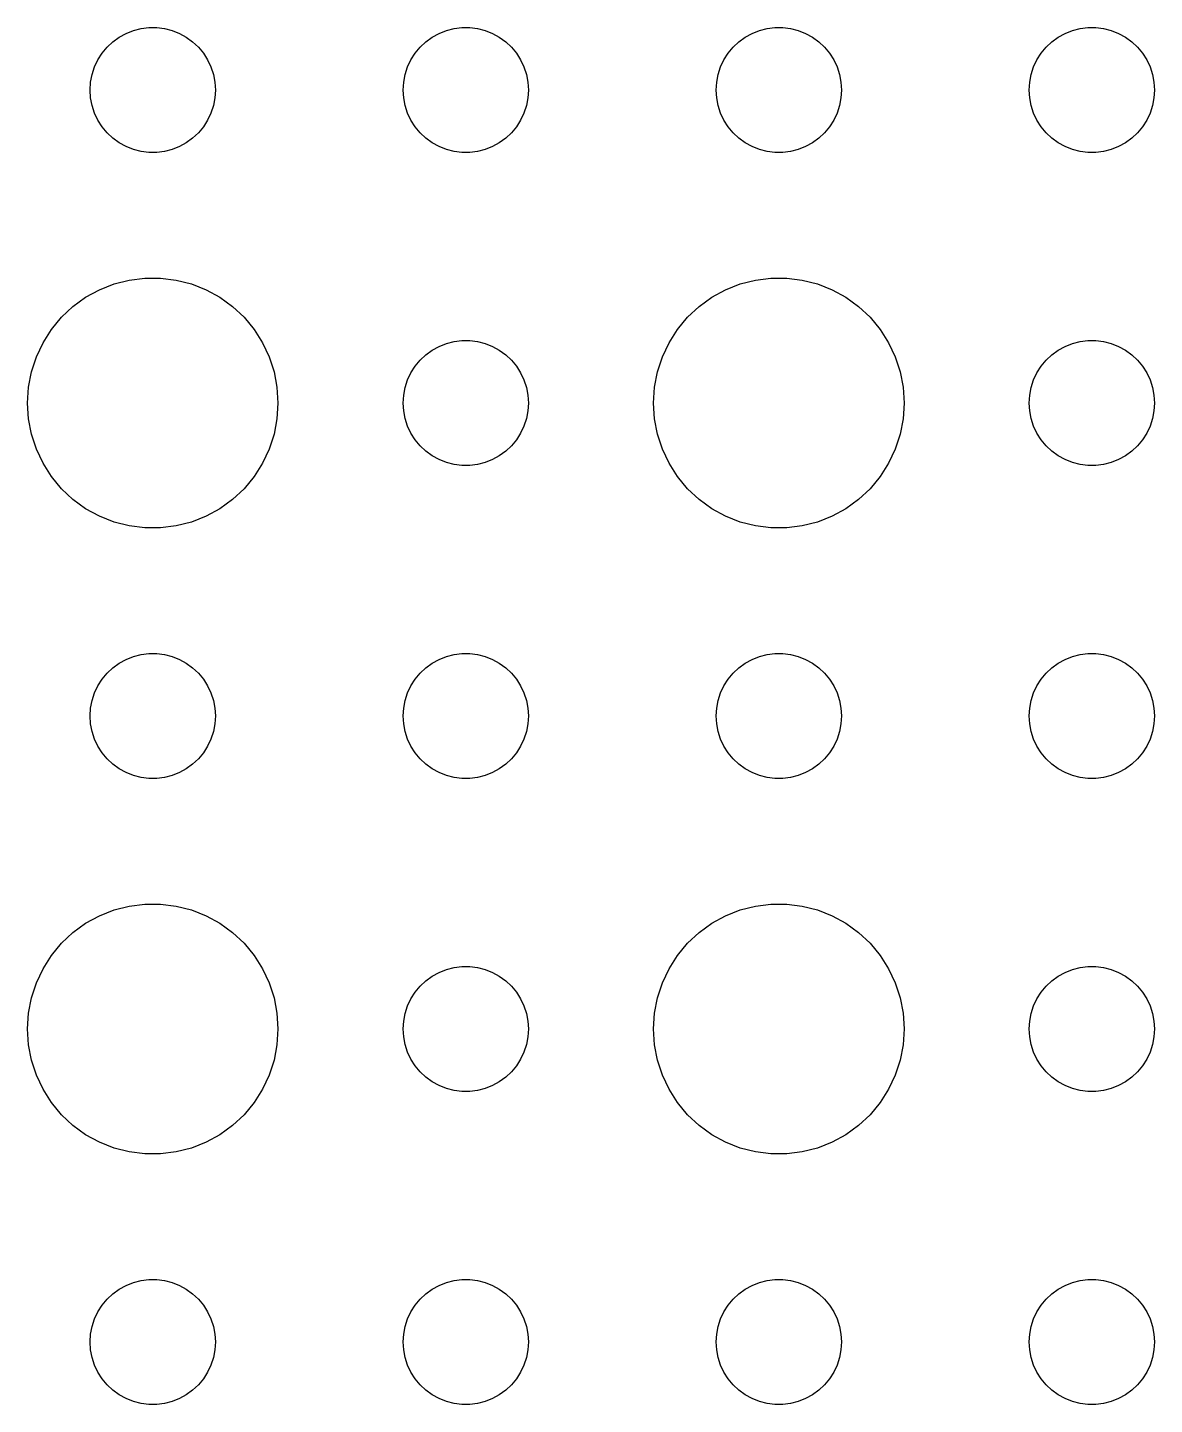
# Model space of a CAD drawing. Header units: metres. Extents: x -104 to 104, y -74 to 74.
# Drawn here: x 19.5 to 46.5, y -1.5 to 31.5 of the extents above; entities that cross this region are included whole.
import ezdxf

# ---------------------------------------------------------------- set-up
doc = ezdxf.new("R2010")
doc.units = ezdxf.units.M

msp = doc.modelspace()

# ---------------------------------------------------------------- linework, layer by layer
for p, q in [((21.6963, 31.2665), (21.8613, 31.3572)), ((21.8613, 31.3572), (22.0365, 31.4266)), ((22.0365, 31.4266), (22.2189, 31.4734)), ((22.2189, 31.4734), (22.4058, 31.497)), ((22.4058, 31.497), (22.5942, 31.497)), ((22.5942, 31.497), (22.7811, 31.4734)), ((22.7811, 31.4734), (22.9635, 31.4266)), ((22.9635, 31.4266), (23.1387, 31.3572)), ((23.1387, 31.3572), (23.3037, 31.2665)), ((29.1963, 31.2665), (29.3613, 31.3572)), ((29.3613, 31.3572), (29.5365, 31.4266)), ((29.5365, 31.4266), (29.7189, 31.4734)), ((29.7189, 31.4734), (29.9058, 31.497)), ((29.9058, 31.497), (30.0942, 31.497)), ((30.0942, 31.497), (30.2811, 31.4734)), ((30.2811, 31.4734), (30.4635, 31.4266)), ((30.4635, 31.4266), (30.6387, 31.3572)), ((30.6387, 31.3572), (30.8037, 31.2665)), ((36.6963, 31.2665), (36.8613, 31.3572)), ((36.8613, 31.3572), (37.0365, 31.4266)), ((37.0365, 31.4266), (37.2189, 31.4734)), ((37.2189, 31.4734), (37.4058, 31.497)), ((37.4058, 31.497), (37.5942, 31.497)), ((37.5942, 31.497), (37.7811, 31.4734)), ((37.7811, 31.4734), (37.9635, 31.4266)), ((37.9635, 31.4266), (38.1387, 31.3572)), ((38.1387, 31.3572), (38.3037, 31.2665)), ((44.1963, 31.2665), (44.3613, 31.3572)), ((44.3613, 31.3572), (44.5365, 31.4266)), ((44.5365, 31.4266), (44.7189, 31.4734)), ((44.7189, 31.4734), (44.9058, 31.497)), ((44.9058, 31.497), (45.0942, 31.497)), ((45.0942, 31.497), (45.2811, 31.4734)), ((45.2811, 31.4734), (45.4635, 31.4266)), ((45.4635, 31.4266), (45.6387, 31.3572)), ((45.6387, 31.3572), (45.8037, 31.2665)), ((21.2865, 30.8817), (21.4065, 31.0268)), ((21.4065, 31.0268), (21.5439, 31.1558)), ((21.5439, 31.1558), (21.6963, 31.2665)), ((23.3037, 31.2665), (23.4561, 31.1558)), ((23.4561, 31.1558), (23.5934, 31.0268)), ((23.5934, 31.0268), (23.7135, 30.8817)), ((28.7865, 30.8817), (28.9065, 31.0268)), ((28.9065, 31.0268), (29.0439, 31.1558)), ((29.0439, 31.1558), (29.1963, 31.2665)), ((30.8037, 31.2665), (30.9561, 31.1558)), ((30.9561, 31.1558), (31.0934, 31.0268)), ((31.0934, 31.0268), (31.2135, 30.8817)), ((36.2865, 30.8817), (36.4065, 31.0268)), ((36.4065, 31.0268), (36.5439, 31.1558)), ((36.5439, 31.1558), (36.6963, 31.2665)), ((38.3037, 31.2665), (38.4561, 31.1558)), ((38.4561, 31.1558), (38.5934, 31.0268)), ((38.5934, 31.0268), (38.7135, 30.8817)), ((43.7865, 30.8817), (43.9065, 31.0268)), ((43.9065, 31.0268), (44.0439, 31.1558)), ((44.0439, 31.1558), (44.1963, 31.2665)), ((45.8037, 31.2665), (45.9561, 31.1558)), ((45.9561, 31.1558), (46.0934, 31.0268)), ((46.0934, 31.0268), (46.2135, 30.8817)), ((21.1053, 30.5522), (21.1855, 30.7226)), ((21.1855, 30.7226), (21.2865, 30.8817)), ((23.7135, 30.8817), (23.8145, 30.7226)), ((23.8145, 30.7226), (23.8947, 30.5522)), ((28.6053, 30.5522), (28.6855, 30.7226)), ((28.6855, 30.7226), (28.7865, 30.8817)), ((31.2135, 30.8817), (31.3145, 30.7226)), ((31.3145, 30.7226), (31.3947, 30.5522)), ((36.1053, 30.5522), (36.1855, 30.7226)), ((36.1855, 30.7226), (36.2865, 30.8817)), ((38.7135, 30.8817), (38.8145, 30.7226)), ((38.8145, 30.7226), (38.8947, 30.5522)), ((43.6053, 30.5522), (43.6855, 30.7226)), ((43.6855, 30.7226), (43.7865, 30.8817)), ((46.2135, 30.8817), (46.3145, 30.7226)), ((46.3145, 30.7226), (46.3947, 30.5522)), ((21.0118, 30.188), (21.0471, 30.373)), ((21.0471, 30.373), (21.1053, 30.5522)), ((23.8947, 30.5522), (23.9529, 30.373)), ((23.9529, 30.373), (23.9882, 30.188)), ((28.5118, 30.188), (28.5471, 30.373)), ((28.5471, 30.373), (28.6053, 30.5522)), ((31.3947, 30.5522), (31.4529, 30.373)), ((31.4529, 30.373), (31.4882, 30.188)), ((36.0118, 30.188), (36.0471, 30.373)), ((36.0471, 30.373), (36.1053, 30.5522)), ((38.8947, 30.5522), (38.9529, 30.373)), ((38.9529, 30.373), (38.9882, 30.188)), ((43.5118, 30.188), (43.5471, 30.373)), ((43.5471, 30.373), (43.6053, 30.5522)), ((46.3947, 30.5522), (46.4529, 30.373)), ((46.4529, 30.373), (46.4882, 30.188)), ((21, 30), (21.0118, 30.188)), ((23.9882, 30.188), (24, 30)), ((28.5, 30), (28.5118, 30.188)), ((31.4882, 30.188), (31.5, 30)), ((36, 30), (36.0118, 30.188)), ((38.9882, 30.188), (39, 30)), ((43.5, 30), (43.5118, 30.188)), ((46.4882, 30.188), (46.5, 30)), ((21.0118, 29.812), (21, 30)), ((21.0471, 29.627), (21.0118, 29.812)), ((23.9882, 29.812), (23.9529, 29.627)), ((24, 30), (23.9882, 29.812)), ((28.5118, 29.812), (28.5, 30)), ((28.5471, 29.627), (28.5118, 29.812)), ((31.4882, 29.812), (31.4529, 29.627)), ((31.5, 30), (31.4882, 29.812)), ((36.0118, 29.812), (36, 30)), ((36.0471, 29.627), (36.0118, 29.812)), ((38.9882, 29.812), (38.9529, 29.627)), ((39, 30), (38.9882, 29.812)), ((43.5118, 29.812), (43.5, 30)), ((43.5471, 29.627), (43.5118, 29.812)), ((46.4882, 29.812), (46.4529, 29.627)), ((46.5, 30), (46.4882, 29.812)), ((21.1053, 29.4478), (21.0471, 29.627)), ((21.1855, 29.2774), (21.1053, 29.4478)), ((23.8947, 29.4478), (23.8145, 29.2774)), ((23.9529, 29.627), (23.8947, 29.4478)), ((28.6053, 29.4478), (28.5471, 29.627)), ((28.6855, 29.2774), (28.6053, 29.4478)), ((31.3947, 29.4478), (31.3145, 29.2774)), ((31.4529, 29.627), (31.3947, 29.4478)), ((36.1053, 29.4478), (36.0471, 29.627)), ((36.1855, 29.2774), (36.1053, 29.4478)), ((38.8947, 29.4478), (38.8145, 29.2774)), ((38.9529, 29.627), (38.8947, 29.4478)), ((43.6053, 29.4478), (43.5471, 29.627)), ((43.6855, 29.2774), (43.6053, 29.4478)), ((46.3947, 29.4478), (46.3145, 29.2774)), ((46.4529, 29.627), (46.3947, 29.4478)), ((21.2865, 29.1183), (21.1855, 29.2774)), ((21.4065, 28.9732), (21.2865, 29.1183)), ((23.7135, 29.1183), (23.5934, 28.9732)), ((23.8145, 29.2774), (23.7135, 29.1183)), ((28.7865, 29.1183), (28.6855, 29.2774)), ((28.9065, 28.9732), (28.7865, 29.1183)), ((31.2135, 29.1183), (31.0934, 28.9732)), ((31.3145, 29.2774), (31.2135, 29.1183)), ((36.2865, 29.1183), (36.1855, 29.2774)), ((36.4065, 28.9732), (36.2865, 29.1183)), ((38.7135, 29.1183), (38.5934, 28.9732)), ((38.8145, 29.2774), (38.7135, 29.1183)), ((43.7865, 29.1183), (43.6855, 29.2774)), ((43.9065, 28.9732), (43.7865, 29.1183)), ((46.2135, 29.1183), (46.0934, 28.9732)), ((46.3145, 29.2774), (46.2135, 29.1183)), ((21.5439, 28.8442), (21.4065, 28.9732)), ((21.6963, 28.7335), (21.5439, 28.8442)), ((21.8613, 28.6427), (21.6963, 28.7335)), ((23.3037, 28.7335), (23.1387, 28.6427)), ((23.4561, 28.8442), (23.3037, 28.7335)), ((23.5934, 28.9732), (23.4561, 28.8442)), ((29.0439, 28.8442), (28.9065, 28.9732)), ((29.1963, 28.7335), (29.0439, 28.8442)), ((29.3613, 28.6427), (29.1963, 28.7335)), ((30.8037, 28.7335), (30.6387, 28.6427)), ((30.9561, 28.8442), (30.8037, 28.7335)), ((31.0934, 28.9732), (30.9561, 28.8442)), ((36.5439, 28.8442), (36.4065, 28.9732)), ((36.6963, 28.7335), (36.5439, 28.8442)), ((36.8613, 28.6427), (36.6963, 28.7335)), ((38.3037, 28.7335), (38.1387, 28.6427)), ((38.4561, 28.8442), (38.3037, 28.7335)), ((38.5934, 28.9732), (38.4561, 28.8442)), ((44.0439, 28.8442), (43.9065, 28.9732)), ((44.1963, 28.7335), (44.0439, 28.8442)), ((44.3613, 28.6427), (44.1963, 28.7335)), ((45.8037, 28.7335), (45.6387, 28.6427)), ((45.9561, 28.8442), (45.8037, 28.7335)), ((46.0934, 28.9732), (45.9561, 28.8442)), ((22.0365, 28.5734), (21.8613, 28.6427)), ((22.2189, 28.5266), (22.0365, 28.5734)), ((22.4058, 28.503), (22.2189, 28.5266)), ((22.5942, 28.503), (22.4058, 28.503)), ((22.7811, 28.5266), (22.5942, 28.503)), ((22.9635, 28.5734), (22.7811, 28.5266)), ((23.1387, 28.6427), (22.9635, 28.5734)), ((29.5365, 28.5734), (29.3613, 28.6427)), ((29.7189, 28.5266), (29.5365, 28.5734)), ((29.9058, 28.503), (29.7189, 28.5266)), ((30.0942, 28.503), (29.9058, 28.503)), ((30.2811, 28.5266), (30.0942, 28.503)), ((30.4635, 28.5734), (30.2811, 28.5266)), ((30.6387, 28.6427), (30.4635, 28.5734)), ((37.0365, 28.5734), (36.8613, 28.6427)), ((37.2189, 28.5266), (37.0365, 28.5734)), ((37.4058, 28.503), (37.2189, 28.5266)), ((37.5942, 28.503), (37.4058, 28.503)), ((37.7811, 28.5266), (37.5942, 28.503)), ((37.9635, 28.5734), (37.7811, 28.5266)), ((38.1387, 28.6427), (37.9635, 28.5734)), ((44.5365, 28.5734), (44.3613, 28.6427)), ((44.7189, 28.5266), (44.5365, 28.5734)), ((44.9058, 28.503), (44.7189, 28.5266)), ((45.0942, 28.503), (44.9058, 28.503)), ((45.2811, 28.5266), (45.0942, 28.503)), ((45.4635, 28.5734), (45.2811, 28.5266)), ((45.6387, 28.6427), (45.4635, 28.5734)), ((21.5729, 25.3532), (21.9379, 25.4469)), ((21.9379, 25.4469), (22.3116, 25.4941)), ((22.3116, 25.4941), (22.6884, 25.4941)), ((22.6884, 25.4941), (23.0621, 25.4469)), ((23.0621, 25.4469), (23.427, 25.3532)), ((36.5729, 25.3532), (36.9379, 25.4469)), ((36.9379, 25.4469), (37.3116, 25.4941)), ((37.3116, 25.4941), (37.6884, 25.4941)), ((37.6884, 25.4941), (38.0621, 25.4469)), ((38.0621, 25.4469), (38.427, 25.3532)), ((20.8925, 25.033), (21.2227, 25.2145)), ((21.2227, 25.2145), (21.5729, 25.3532)), ((23.427, 25.3532), (23.7773, 25.2145)), ((23.7773, 25.2145), (24.1075, 25.033)), ((35.8925, 25.033), (36.2227, 25.2145)), ((36.2227, 25.2145), (36.5729, 25.3532)), ((38.427, 25.3532), (38.7773, 25.2145)), ((38.7773, 25.2145), (39.1075, 25.033)), ((20.3131, 24.5536), (20.5877, 24.8115)), ((20.5877, 24.8115), (20.8925, 25.033)), ((24.1075, 25.033), (24.4123, 24.8115)), ((24.4123, 24.8115), (24.6869, 24.5536)), ((35.3131, 24.5536), (35.5877, 24.8115)), ((35.5877, 24.8115), (35.8925, 25.033)), ((39.1075, 25.033), (39.4123, 24.8115)), ((39.4123, 24.8115), (39.6869, 24.5536)), ((20.0729, 24.2634), (20.3131, 24.5536)), ((24.6869, 24.5536), (24.927, 24.2634)), ((35.0729, 24.2634), (35.3131, 24.5536)), ((39.6869, 24.5536), (39.927, 24.2634)), ((19.8711, 23.9453), (20.0729, 24.2634)), ((24.927, 24.2634), (25.1289, 23.9453)), ((34.8711, 23.9453), (35.0729, 24.2634)), ((39.927, 24.2634), (40.1289, 23.9453)), ((19.7107, 23.6044), (19.8711, 23.9453)), ((25.1289, 23.9453), (25.2893, 23.6044)), ((29.0439, 23.6558), (29.1963, 23.7665)), ((29.1963, 23.7665), (29.3613, 23.8572)), ((29.3613, 23.8572), (29.5365, 23.9266)), ((29.5365, 23.9266), (29.7189, 23.9734)), ((29.7189, 23.9734), (29.9058, 23.997)), ((29.9058, 23.997), (30.0942, 23.997)), ((30.0942, 23.997), (30.2811, 23.9734)), ((30.2811, 23.9734), (30.4635, 23.9266)), ((30.4635, 23.9266), (30.6387, 23.8572)), ((30.6387, 23.8572), (30.8037, 23.7665)), ((30.8037, 23.7665), (30.9561, 23.6558)), ((34.7107, 23.6044), (34.8711, 23.9453)), ((40.1289, 23.9453), (40.2893, 23.6044)), ((44.0439, 23.6558), (44.1963, 23.7665)), ((44.1963, 23.7665), (44.3613, 23.8572)), ((44.3613, 23.8572), (44.5365, 23.9266)), ((44.5365, 23.9266), (44.7189, 23.9734)), ((44.7189, 23.9734), (44.9058, 23.997)), ((44.9058, 23.997), (45.0942, 23.997)), ((45.0942, 23.997), (45.2811, 23.9734)), ((45.2811, 23.9734), (45.4635, 23.9266)), ((45.4635, 23.9266), (45.6387, 23.8572)), ((45.6387, 23.8572), (45.8037, 23.7665)), ((45.8037, 23.7665), (45.9561, 23.6558)), ((19.5942, 23.2461), (19.7107, 23.6044)), ((25.2893, 23.6044), (25.4057, 23.2461)), ((28.7865, 23.3817), (28.9065, 23.5268)), ((28.9065, 23.5268), (29.0439, 23.6558)), ((30.9561, 23.6558), (31.0934, 23.5268)), ((31.0934, 23.5268), (31.2135, 23.3817)), ((34.5942, 23.2461), (34.7107, 23.6044)), ((40.2893, 23.6044), (40.4057, 23.2461)), ((43.7865, 23.3817), (43.9065, 23.5268)), ((43.9065, 23.5268), (44.0439, 23.6558)), ((45.9561, 23.6558), (46.0934, 23.5268)), ((46.0934, 23.5268), (46.2135, 23.3817)), ((19.5237, 22.876), (19.5942, 23.2461)), ((25.4057, 23.2461), (25.4763, 22.876)), ((28.6053, 23.0522), (28.6855, 23.2226)), ((28.6855, 23.2226), (28.7865, 23.3817)), ((31.2135, 23.3817), (31.3145, 23.2226)), ((31.3145, 23.2226), (31.3947, 23.0522)), ((34.5237, 22.876), (34.5942, 23.2461)), ((40.4057, 23.2461), (40.4763, 22.876)), ((43.6053, 23.0522), (43.6855, 23.2226)), ((43.6855, 23.2226), (43.7865, 23.3817)), ((46.2135, 23.3817), (46.3145, 23.2226)), ((46.3145, 23.2226), (46.3947, 23.0522)), ((19.5, 22.5), (19.5237, 22.876)), ((25.4763, 22.876), (25.5, 22.5)), ((28.5118, 22.688), (28.5471, 22.873)), ((28.5471, 22.873), (28.6053, 23.0522)), ((31.3947, 23.0522), (31.4529, 22.873)), ((31.4529, 22.873), (31.4882, 22.688)), ((34.5, 22.5), (34.5237, 22.876)), ((40.4763, 22.876), (40.5, 22.5)), ((43.5118, 22.688), (43.5471, 22.873)), ((43.5471, 22.873), (43.6053, 23.0522)), ((46.3947, 23.0522), (46.4529, 22.873)), ((46.4529, 22.873), (46.4882, 22.688)), ((19.5237, 22.124), (19.5, 22.5)), ((25.5, 22.5), (25.4763, 22.124)), ((28.5, 22.5), (28.5118, 22.688)), ((28.5118, 22.312), (28.5, 22.5)), ((31.4882, 22.688), (31.5, 22.5)), ((31.5, 22.5), (31.4882, 22.312)), ((34.5237, 22.124), (34.5, 22.5)), ((40.5, 22.5), (40.4763, 22.124)), ((43.5, 22.5), (43.5118, 22.688)), ((43.5118, 22.312), (43.5, 22.5)), ((46.4882, 22.688), (46.5, 22.5)), ((46.5, 22.5), (46.4882, 22.312)), ((19.5942, 21.7539), (19.5237, 22.124)), ((25.4763, 22.124), (25.4057, 21.7539)), ((28.5471, 22.127), (28.5118, 22.312)), ((28.6053, 21.9478), (28.5471, 22.127)), ((31.4529, 22.127), (31.3947, 21.9478)), ((31.4882, 22.312), (31.4529, 22.127)), ((34.5942, 21.7539), (34.5237, 22.124)), ((40.4763, 22.124), (40.4057, 21.7539)), ((43.5471, 22.127), (43.5118, 22.312)), ((43.6053, 21.9478), (43.5471, 22.127)), ((46.4529, 22.127), (46.3947, 21.9478)), ((46.4882, 22.312), (46.4529, 22.127)), ((28.6855, 21.7774), (28.6053, 21.9478)), ((28.7865, 21.6183), (28.6855, 21.7774)), ((31.3145, 21.7774), (31.2135, 21.6183)), ((31.3947, 21.9478), (31.3145, 21.7774)), ((43.6855, 21.7774), (43.6053, 21.9478)), ((43.7865, 21.6183), (43.6855, 21.7774)), ((46.3145, 21.7774), (46.2135, 21.6183)), ((46.3947, 21.9478), (46.3145, 21.7774)), ((19.7107, 21.3956), (19.5942, 21.7539)), ((25.4057, 21.7539), (25.2893, 21.3956)), ((28.9065, 21.4732), (28.7865, 21.6183)), ((29.0439, 21.3442), (28.9065, 21.4732)), ((31.0934, 21.4732), (30.9561, 21.3442)), ((31.2135, 21.6183), (31.0934, 21.4732)), ((34.7107, 21.3956), (34.5942, 21.7539)), ((40.4057, 21.7539), (40.2893, 21.3956)), ((43.9065, 21.4732), (43.7865, 21.6183)), ((44.0439, 21.3442), (43.9065, 21.4732)), ((46.0934, 21.4732), (45.9561, 21.3442)), ((46.2135, 21.6183), (46.0934, 21.4732)), ((19.8711, 21.0547), (19.7107, 21.3956)), ((25.2893, 21.3956), (25.1289, 21.0547)), ((29.1963, 21.2335), (29.0439, 21.3442)), ((29.3613, 21.1427), (29.1963, 21.2335)), ((29.5365, 21.0734), (29.3613, 21.1427)), ((30.6387, 21.1427), (30.4635, 21.0734)), ((30.8037, 21.2335), (30.6387, 21.1427)), ((30.9561, 21.3442), (30.8037, 21.2335)), ((34.8711, 21.0547), (34.7107, 21.3956)), ((40.2893, 21.3956), (40.1289, 21.0547)), ((44.1963, 21.2335), (44.0439, 21.3442)), ((44.3613, 21.1427), (44.1963, 21.2335)), ((44.5365, 21.0734), (44.3613, 21.1427)), ((45.6387, 21.1427), (45.4635, 21.0734)), ((45.8037, 21.2335), (45.6387, 21.1427)), ((45.9561, 21.3442), (45.8037, 21.2335)), ((20.0729, 20.7366), (19.8711, 21.0547)), ((25.1289, 21.0547), (24.927, 20.7366)), ((29.7189, 21.0266), (29.5365, 21.0734)), ((29.9058, 21.003), (29.7189, 21.0266)), ((30.0942, 21.003), (29.9058, 21.003)), ((30.2811, 21.0266), (30.0942, 21.003)), ((30.4635, 21.0734), (30.2811, 21.0266)), ((35.0729, 20.7366), (34.8711, 21.0547)), ((40.1289, 21.0547), (39.927, 20.7366)), ((44.7189, 21.0266), (44.5365, 21.0734)), ((44.9058, 21.003), (44.7189, 21.0266)), ((45.0942, 21.003), (44.9058, 21.003)), ((45.2811, 21.0266), (45.0942, 21.003)), ((45.4635, 21.0734), (45.2811, 21.0266)), ((20.3131, 20.4464), (20.0729, 20.7366)), ((24.927, 20.7366), (24.6869, 20.4464)), ((35.3131, 20.4464), (35.0729, 20.7366)), ((39.927, 20.7366), (39.6869, 20.4464)), ((20.5877, 20.1884), (20.3131, 20.4464)), ((20.8925, 19.967), (20.5877, 20.1884)), ((24.4123, 20.1884), (24.1075, 19.967)), ((24.6869, 20.4464), (24.4123, 20.1884)), ((35.5877, 20.1884), (35.3131, 20.4464)), ((35.8925, 19.967), (35.5877, 20.1884)), ((39.4123, 20.1884), (39.1075, 19.967)), ((39.6869, 20.4464), (39.4123, 20.1884)), ((21.2227, 19.7855), (20.8925, 19.967)), ((24.1075, 19.967), (23.7773, 19.7855)), ((36.2227, 19.7855), (35.8925, 19.967)), ((39.1075, 19.967), (38.7773, 19.7855)), ((21.5729, 19.6468), (21.2227, 19.7855)), ((21.9379, 19.5531), (21.5729, 19.6468)), ((22.3116, 19.5059), (21.9379, 19.5531)), ((22.6884, 19.5059), (22.3116, 19.5059)), ((23.0621, 19.5531), (22.6884, 19.5059)), ((23.427, 19.6468), (23.0621, 19.5531)), ((23.7773, 19.7855), (23.427, 19.6468)), ((36.5729, 19.6468), (36.2227, 19.7855)), ((36.9379, 19.5531), (36.5729, 19.6468)), ((37.3116, 19.5059), (36.9379, 19.5531)), ((37.6884, 19.5059), (37.3116, 19.5059)), ((38.0621, 19.5531), (37.6884, 19.5059)), ((38.427, 19.6468), (38.0621, 19.5531)), ((38.7773, 19.7855), (38.427, 19.6468)), ((21.5439, 16.1558), (21.6963, 16.2665)), ((21.6963, 16.2665), (21.8613, 16.3572)), ((21.8613, 16.3572), (22.0365, 16.4266)), ((22.0365, 16.4266), (22.2189, 16.4734)), ((22.2189, 16.4734), (22.4058, 16.497)), ((22.4058, 16.497), (22.5942, 16.497)), ((22.5942, 16.497), (22.7811, 16.4734)), ((22.7811, 16.4734), (22.9635, 16.4266)), ((22.9635, 16.4266), (23.1387, 16.3572)), ((23.1387, 16.3572), (23.3037, 16.2665)), ((23.3037, 16.2665), (23.4561, 16.1558)), ((29.0439, 16.1558), (29.1963, 16.2665)), ((29.1963, 16.2665), (29.3613, 16.3572)), ((29.3613, 16.3572), (29.5365, 16.4266)), ((29.5365, 16.4266), (29.7189, 16.4734)), ((29.7189, 16.4734), (29.9058, 16.497)), ((29.9058, 16.497), (30.0942, 16.497)), ((30.0942, 16.497), (30.2811, 16.4734)), ((30.2811, 16.4734), (30.4635, 16.4266)), ((30.4635, 16.4266), (30.6387, 16.3572)), ((30.6387, 16.3572), (30.8037, 16.2665)), ((30.8037, 16.2665), (30.9561, 16.1558)), ((36.5439, 16.1558), (36.6963, 16.2665)), ((36.6963, 16.2665), (36.8613, 16.3572)), ((36.8613, 16.3572), (37.0365, 16.4266)), ((37.0365, 16.4266), (37.2189, 16.4734)), ((37.2189, 16.4734), (37.4058, 16.497)), ((37.4058, 16.497), (37.5942, 16.497)), ((37.5942, 16.497), (37.7811, 16.4734)), ((37.7811, 16.4734), (37.9635, 16.4266)), ((37.9635, 16.4266), (38.1387, 16.3572)), ((38.1387, 16.3572), (38.3037, 16.2665)), ((38.3037, 16.2665), (38.4561, 16.1558)), ((44.0439, 16.1558), (44.1963, 16.2665)), ((44.1963, 16.2665), (44.3613, 16.3572)), ((44.3613, 16.3572), (44.5365, 16.4266)), ((44.5365, 16.4266), (44.7189, 16.4734)), ((44.7189, 16.4734), (44.9058, 16.497)), ((44.9058, 16.497), (45.0942, 16.497)), ((45.0942, 16.497), (45.2811, 16.4734)), ((45.2811, 16.4734), (45.4635, 16.4266)), ((45.4635, 16.4266), (45.6387, 16.3572)), ((45.6387, 16.3572), (45.8037, 16.2665)), ((45.8037, 16.2665), (45.9561, 16.1558)), ((21.1855, 15.7226), (21.2865, 15.8817)), ((21.2865, 15.8817), (21.4065, 16.0268)), ((21.4065, 16.0268), (21.5439, 16.1558)), ((23.4561, 16.1558), (23.5934, 16.0268)), ((23.5934, 16.0268), (23.7135, 15.8817)), ((23.7135, 15.8817), (23.8145, 15.7226)), ((28.6855, 15.7226), (28.7865, 15.8817)), ((28.7865, 15.8817), (28.9065, 16.0268)), ((28.9065, 16.0268), (29.0439, 16.1558)), ((30.9561, 16.1558), (31.0934, 16.0268)), ((31.0934, 16.0268), (31.2135, 15.8817)), ((31.2135, 15.8817), (31.3145, 15.7226)), ((36.1855, 15.7226), (36.2865, 15.8817)), ((36.2865, 15.8817), (36.4065, 16.0268)), ((36.4065, 16.0268), (36.5439, 16.1558)), ((38.4561, 16.1558), (38.5934, 16.0268)), ((38.5934, 16.0268), (38.7135, 15.8817)), ((38.7135, 15.8817), (38.8145, 15.7226)), ((43.6855, 15.7226), (43.7865, 15.8817)), ((43.7865, 15.8817), (43.9065, 16.0268)), ((43.9065, 16.0268), (44.0439, 16.1558)), ((45.9561, 16.1558), (46.0934, 16.0268)), ((46.0934, 16.0268), (46.2135, 15.8817)), ((46.2135, 15.8817), (46.3145, 15.7226)), ((21.0471, 15.373), (21.1053, 15.5522)), ((21.1053, 15.5522), (21.1855, 15.7226)), ((23.8145, 15.7226), (23.8947, 15.5522)), ((23.8947, 15.5522), (23.9529, 15.373)), ((28.5471, 15.373), (28.6053, 15.5522)), ((28.6053, 15.5522), (28.6855, 15.7226)), ((31.3145, 15.7226), (31.3947, 15.5522)), ((31.3947, 15.5522), (31.4529, 15.373)), ((36.0471, 15.373), (36.1053, 15.5522)), ((36.1053, 15.5522), (36.1855, 15.7226)), ((38.8145, 15.7226), (38.8947, 15.5522)), ((38.8947, 15.5522), (38.9529, 15.373)), ((43.5471, 15.373), (43.6053, 15.5522)), ((43.6053, 15.5522), (43.6855, 15.7226)), ((46.3145, 15.7226), (46.3947, 15.5522)), ((46.3947, 15.5522), (46.4529, 15.373)), ((21, 15), (21.0118, 15.188)), ((21.0118, 15.188), (21.0471, 15.373)), ((23.9529, 15.373), (23.9882, 15.188)), ((23.9882, 15.188), (24, 15)), ((28.5, 15), (28.5118, 15.188)), ((28.5118, 15.188), (28.5471, 15.373)), ((31.4529, 15.373), (31.4882, 15.188)), ((31.4882, 15.188), (31.5, 15)), ((36, 15), (36.0118, 15.188)), ((36.0118, 15.188), (36.0471, 15.373)), ((38.9529, 15.373), (38.9882, 15.188)), ((38.9882, 15.188), (39, 15)), ((43.5, 15), (43.5118, 15.188)), ((43.5118, 15.188), (43.5471, 15.373)), ((46.4529, 15.373), (46.4882, 15.188)), ((46.4882, 15.188), (46.5, 15)), ((21.0118, 14.812), (21, 15)), ((24, 15), (23.9882, 14.812)), ((28.5118, 14.812), (28.5, 15)), ((31.5, 15), (31.4882, 14.812)), ((36.0118, 14.812), (36, 15)), ((39, 15), (38.9882, 14.812)), ((43.5118, 14.812), (43.5, 15)), ((46.5, 15), (46.4882, 14.812)), ((21.0471, 14.627), (21.0118, 14.812)), ((21.1053, 14.4478), (21.0471, 14.627)), ((23.9529, 14.627), (23.8947, 14.4478)), ((23.9882, 14.812), (23.9529, 14.627)), ((28.5471, 14.627), (28.5118, 14.812)), ((28.6053, 14.4478), (28.5471, 14.627)), ((31.4529, 14.627), (31.3947, 14.4478)), ((31.4882, 14.812), (31.4529, 14.627)), ((36.0471, 14.627), (36.0118, 14.812)), ((36.1053, 14.4478), (36.0471, 14.627)), ((38.9529, 14.627), (38.8947, 14.4478)), ((38.9882, 14.812), (38.9529, 14.627)), ((43.5471, 14.627), (43.5118, 14.812)), ((43.6053, 14.4478), (43.5471, 14.627)), ((46.4529, 14.627), (46.3947, 14.4478)), ((46.4882, 14.812), (46.4529, 14.627)), ((21.1855, 14.2774), (21.1053, 14.4478)), ((21.2865, 14.1183), (21.1855, 14.2774)), ((23.8145, 14.2774), (23.7135, 14.1183)), ((23.8947, 14.4478), (23.8145, 14.2774)), ((28.6855, 14.2774), (28.6053, 14.4478)), ((28.7865, 14.1183), (28.6855, 14.2774)), ((31.3145, 14.2774), (31.2135, 14.1183)), ((31.3947, 14.4478), (31.3145, 14.2774)), ((36.1855, 14.2774), (36.1053, 14.4478)), ((36.2865, 14.1183), (36.1855, 14.2774)), ((38.8145, 14.2774), (38.7135, 14.1183)), ((38.8947, 14.4478), (38.8145, 14.2774)), ((43.6855, 14.2774), (43.6053, 14.4478)), ((43.7865, 14.1183), (43.6855, 14.2774)), ((46.3145, 14.2774), (46.2135, 14.1183)), ((46.3947, 14.4478), (46.3145, 14.2774)), ((21.4065, 13.9732), (21.2865, 14.1183)), ((21.5439, 13.8442), (21.4065, 13.9732)), ((23.5934, 13.9732), (23.4561, 13.8442)), ((23.7135, 14.1183), (23.5934, 13.9732)), ((28.9065, 13.9732), (28.7865, 14.1183)), ((29.0439, 13.8442), (28.9065, 13.9732)), ((31.0934, 13.9732), (30.9561, 13.8442)), ((31.2135, 14.1183), (31.0934, 13.9732)), ((36.4065, 13.9732), (36.2865, 14.1183)), ((36.5439, 13.8442), (36.4065, 13.9732)), ((38.5934, 13.9732), (38.4561, 13.8442)), ((38.7135, 14.1183), (38.5934, 13.9732)), ((43.9065, 13.9732), (43.7865, 14.1183)), ((44.0439, 13.8442), (43.9065, 13.9732)), ((46.0934, 13.9732), (45.9561, 13.8442)), ((46.2135, 14.1183), (46.0934, 13.9732)), ((21.6963, 13.7335), (21.5439, 13.8442)), ((21.8613, 13.6427), (21.6963, 13.7335)), ((22.0365, 13.5734), (21.8613, 13.6427)), ((22.2189, 13.5266), (22.0365, 13.5734)), ((22.9635, 13.5734), (22.7811, 13.5266)), ((23.1387, 13.6427), (22.9635, 13.5734)), ((23.3037, 13.7335), (23.1387, 13.6427)), ((23.4561, 13.8442), (23.3037, 13.7335)), ((29.1963, 13.7335), (29.0439, 13.8442)), ((29.3613, 13.6427), (29.1963, 13.7335)), ((29.5365, 13.5734), (29.3613, 13.6427)), ((29.7189, 13.5266), (29.5365, 13.5734)), ((30.4635, 13.5734), (30.2811, 13.5266)), ((30.6387, 13.6427), (30.4635, 13.5734)), ((30.8037, 13.7335), (30.6387, 13.6427)), ((30.9561, 13.8442), (30.8037, 13.7335)), ((36.6963, 13.7335), (36.5439, 13.8442)), ((36.8613, 13.6427), (36.6963, 13.7335)), ((37.0365, 13.5734), (36.8613, 13.6427)), ((37.2189, 13.5266), (37.0365, 13.5734)), ((37.9635, 13.5734), (37.7811, 13.5266)), ((38.1387, 13.6427), (37.9635, 13.5734)), ((38.3037, 13.7335), (38.1387, 13.6427)), ((38.4561, 13.8442), (38.3037, 13.7335)), ((44.1963, 13.7335), (44.0439, 13.8442)), ((44.3613, 13.6427), (44.1963, 13.7335)), ((44.5365, 13.5734), (44.3613, 13.6427)), ((44.7189, 13.5266), (44.5365, 13.5734)), ((45.4635, 13.5734), (45.2811, 13.5266)), ((45.6387, 13.6427), (45.4635, 13.5734)), ((45.8037, 13.7335), (45.6387, 13.6427)), ((45.9561, 13.8442), (45.8037, 13.7335)), ((22.4058, 13.5029), (22.2189, 13.5266)), ((22.5942, 13.5029), (22.4058, 13.5029)), ((22.7811, 13.5266), (22.5942, 13.5029)), ((29.9058, 13.5029), (29.7189, 13.5266)), ((30.0942, 13.5029), (29.9058, 13.5029)), ((30.2811, 13.5266), (30.0942, 13.5029)), ((37.4058, 13.5029), (37.2189, 13.5266)), ((37.5942, 13.5029), (37.4058, 13.5029)), ((37.7811, 13.5266), (37.5942, 13.5029)), ((44.9058, 13.5029), (44.7189, 13.5266)), ((45.0942, 13.5029), (44.9058, 13.5029)), ((45.2811, 13.5266), (45.0942, 13.5029)), ((21.2227, 10.2145), (21.5729, 10.3532)), ((21.5729, 10.3532), (21.9379, 10.4469)), ((21.9379, 10.4469), (22.3116, 10.4941)), ((22.3116, 10.4941), (22.6884, 10.4941)), ((22.6884, 10.4941), (23.0621, 10.4469)), ((23.0621, 10.4469), (23.427, 10.3532)), ((23.427, 10.3532), (23.7773, 10.2145)), ((36.2227, 10.2145), (36.5729, 10.3532)), ((36.5729, 10.3532), (36.9379, 10.4469)), ((36.9379, 10.4469), (37.3116, 10.4941)), ((37.3116, 10.4941), (37.6884, 10.4941)), ((37.6884, 10.4941), (38.0621, 10.4469)), ((38.0621, 10.4469), (38.427, 10.3532)), ((38.427, 10.3532), (38.7773, 10.2145)), ((20.5877, 9.81154), (20.8925, 10.033)), ((20.8925, 10.033), (21.2227, 10.2145)), ((23.7773, 10.2145), (24.1075, 10.033)), ((24.1075, 10.033), (24.4123, 9.81154)), ((35.5877, 9.81154), (35.8925, 10.033)), ((35.8925, 10.033), (36.2227, 10.2145)), ((38.7773, 10.2145), (39.1075, 10.033)), ((39.1075, 10.033), (39.4123, 9.81154)), ((20.3131, 9.55363), (20.5877, 9.81154)), ((24.4123, 9.81154), (24.6869, 9.55363)), ((35.3131, 9.55363), (35.5877, 9.81154)), ((39.4123, 9.81154), (39.6869, 9.55363)), ((19.8711, 8.94525), (20.0729, 9.26335)), ((20.0729, 9.26335), (20.3131, 9.55363)), ((24.6869, 9.55363), (24.927, 9.26335)), ((24.927, 9.26335), (25.1289, 8.94525)), ((34.8711, 8.94525), (35.0729, 9.26335)), ((35.0729, 9.26335), (35.3131, 9.55363)), ((39.6869, 9.55363), (39.927, 9.26335)), ((39.927, 9.26335), (40.1289, 8.94525)), ((19.7107, 8.60437), (19.8711, 8.94525)), ((25.1289, 8.94525), (25.2893, 8.60437)), ((29.3613, 8.85724), (29.5365, 8.92657)), ((29.5365, 8.92657), (29.7189, 8.97342)), ((29.7189, 8.97342), (29.9058, 8.99704)), ((29.9058, 8.99704), (30.0942, 8.99704)), ((30.0942, 8.99704), (30.2811, 8.97342)), ((30.2811, 8.97342), (30.4635, 8.92657)), ((30.4635, 8.92657), (30.6387, 8.85724)), ((34.7107, 8.60437), (34.8711, 8.94525)), ((40.1289, 8.94525), (40.2893, 8.60437)), ((44.3613, 8.85724), (44.5365, 8.92657)), ((44.5365, 8.92657), (44.7189, 8.97342)), ((44.7189, 8.97342), (44.9058, 8.99704)), ((44.9058, 8.99704), (45.0942, 8.99704)), ((45.0942, 8.99704), (45.2811, 8.97342)), ((45.2811, 8.97342), (45.4635, 8.92657)), ((45.4635, 8.92657), (45.6387, 8.85724)), ((19.5942, 8.24606), (19.7107, 8.60437)), ((25.2893, 8.60437), (25.4057, 8.24606)), ((28.9065, 8.52681), (29.0439, 8.65576)), ((29.0439, 8.65576), (29.1963, 8.76648)), ((29.1963, 8.76648), (29.3613, 8.85724)), ((30.6387, 8.85724), (30.8037, 8.76648)), ((30.8037, 8.76648), (30.9561, 8.65576)), ((30.9561, 8.65576), (31.0934, 8.52681)), ((34.5942, 8.24606), (34.7107, 8.60437)), ((40.2893, 8.60437), (40.4057, 8.24606)), ((43.9065, 8.52681), (44.0439, 8.65576)), ((44.0439, 8.65576), (44.1963, 8.76648)), ((44.1963, 8.76648), (44.3613, 8.85724)), ((45.6387, 8.85724), (45.8037, 8.76648)), ((45.8037, 8.76648), (45.9561, 8.65576)), ((45.9561, 8.65576), (46.0934, 8.52681)), ((28.6855, 8.22263), (28.7865, 8.38167)), ((28.7865, 8.38167), (28.9065, 8.52681)), ((31.0934, 8.52681), (31.2135, 8.38167)), ((31.2135, 8.38167), (31.3145, 8.22263)), ((43.6855, 8.22263), (43.7865, 8.38167)), ((43.7865, 8.38167), (43.9065, 8.52681)), ((46.0934, 8.52681), (46.2135, 8.38167)), ((46.2135, 8.38167), (46.3145, 8.22263)), ((19.5237, 7.87599), (19.5942, 8.24606)), ((25.4057, 8.24606), (25.4763, 7.87599)), ((28.5471, 7.87303), (28.6053, 8.05219)), ((28.6053, 8.05219), (28.6855, 8.22263)), ((31.3145, 8.22263), (31.3947, 8.05219)), ((31.3947, 8.05219), (31.4529, 7.87303)), ((34.5237, 7.87599), (34.5942, 8.24606)), ((40.4057, 8.24606), (40.4763, 7.87599)), ((43.5471, 7.87303), (43.6053, 8.05219)), ((43.6053, 8.05219), (43.6855, 8.22263)), ((46.3145, 8.22263), (46.3947, 8.05219)), ((46.3947, 8.05219), (46.4529, 7.87303)), ((19.5, 7.5), (19.5237, 7.87599)), ((25.4763, 7.87599), (25.5, 7.5)), ((28.5, 7.5), (28.5118, 7.68799)), ((28.5118, 7.68799), (28.5471, 7.87303)), ((31.4529, 7.87303), (31.4882, 7.68799)), ((31.4882, 7.68799), (31.5, 7.5)), ((34.5, 7.5), (34.5237, 7.87599)), ((40.4763, 7.87599), (40.5, 7.5)), ((43.5, 7.5), (43.5118, 7.68799)), ((43.5118, 7.68799), (43.5471, 7.87303)), ((46.4529, 7.87303), (46.4882, 7.68799)), ((46.4882, 7.68799), (46.5, 7.5)), ((19.5237, 7.12399), (19.5, 7.5)), ((25.5, 7.5), (25.4763, 7.12399)), ((28.5118, 7.312), (28.5, 7.5)), ((28.5471, 7.12695), (28.5118, 7.312)), ((31.4882, 7.312), (31.4529, 7.12695)), ((31.5, 7.5), (31.4882, 7.312)), ((34.5237, 7.12399), (34.5, 7.5)), ((40.5, 7.5), (40.4763, 7.12399)), ((43.5118, 7.312), (43.5, 7.5)), ((43.5471, 7.12695), (43.5118, 7.312)), ((46.4882, 7.312), (46.4529, 7.12695)), ((46.5, 7.5), (46.4882, 7.312)), ((19.5942, 6.75392), (19.5237, 7.12399)), ((25.4763, 7.12399), (25.4057, 6.75392)), ((28.6053, 6.9478), (28.5471, 7.12695)), ((28.6855, 6.77736), (28.6053, 6.9478)), ((31.3947, 6.9478), (31.3145, 6.77736)), ((31.4529, 7.12695), (31.3947, 6.9478)), ((34.5942, 6.75392), (34.5237, 7.12399)), ((40.4763, 7.12399), (40.4057, 6.75392)), ((43.6053, 6.9478), (43.5471, 7.12695)), ((43.6855, 6.77736), (43.6053, 6.9478)), ((46.3947, 6.9478), (46.3145, 6.77736)), ((46.4529, 7.12695), (46.3947, 6.9478)), ((19.7107, 6.39561), (19.5942, 6.75392)), ((25.4057, 6.75392), (25.2893, 6.39561)), ((28.7865, 6.61832), (28.6855, 6.77736)), ((28.9065, 6.47318), (28.7865, 6.61832)), ((31.2135, 6.61832), (31.0934, 6.47318)), ((31.3145, 6.77736), (31.2135, 6.61832)), ((34.7107, 6.39561), (34.5942, 6.75392)), ((40.4057, 6.75392), (40.2893, 6.39561)), ((43.7865, 6.61832), (43.6855, 6.77736)), ((43.9065, 6.47318), (43.7865, 6.61832)), ((46.2135, 6.61832), (46.0934, 6.47318)), ((46.3145, 6.77736), (46.2135, 6.61832)), ((19.8711, 6.05473), (19.7107, 6.39561)), ((25.2893, 6.39561), (25.1289, 6.05473)), ((29.0439, 6.34422), (28.9065, 6.47318)), ((29.1963, 6.23351), (29.0439, 6.34422)), ((30.9561, 6.34422), (30.8037, 6.23351)), ((31.0934, 6.47318), (30.9561, 6.34422)), ((34.8711, 6.05473), (34.7107, 6.39561)), ((40.2893, 6.39561), (40.1289, 6.05473)), ((44.0439, 6.34422), (43.9065, 6.47318)), ((44.1963, 6.23351), (44.0439, 6.34422)), ((45.9561, 6.34422), (45.8037, 6.23351)), ((46.0934, 6.47318), (45.9561, 6.34422)), ((20.0729, 5.73663), (19.8711, 6.05473)), ((25.1289, 6.05473), (24.927, 5.73663)), ((29.3613, 6.14275), (29.1963, 6.23351)), ((29.5365, 6.07341), (29.3613, 6.14275)), ((29.7189, 6.02657), (29.5365, 6.07341)), ((29.9058, 6.00294), (29.7189, 6.02657)), ((30.0942, 6.00294), (29.9058, 6.00294)), ((30.2811, 6.02657), (30.0942, 6.00294)), ((30.4635, 6.07341), (30.2811, 6.02657)), ((30.6387, 6.14275), (30.4635, 6.07341)), ((30.8037, 6.23351), (30.6387, 6.14275)), ((35.0729, 5.73663), (34.8711, 6.05473)), ((40.1289, 6.05473), (39.927, 5.73663)), ((44.3613, 6.14275), (44.1963, 6.23351)), ((44.5365, 6.07341), (44.3613, 6.14275)), ((44.7189, 6.02657), (44.5365, 6.07341)), ((44.9058, 6.00294), (44.7189, 6.02657)), ((45.0942, 6.00294), (44.9058, 6.00294)), ((45.2811, 6.02657), (45.0942, 6.00294)), ((45.4635, 6.07341), (45.2811, 6.02657)), ((45.6387, 6.14275), (45.4635, 6.07341)), ((45.8037, 6.23351), (45.6387, 6.14275)), ((20.3131, 5.44635), (20.0729, 5.73663)), ((24.927, 5.73663), (24.6869, 5.44635)), ((35.3131, 5.44635), (35.0729, 5.73663)), ((39.927, 5.73663), (39.6869, 5.44635)), ((20.5877, 5.18845), (20.3131, 5.44635)), ((24.6869, 5.44635), (24.4123, 5.18845)), ((35.5877, 5.18845), (35.3131, 5.44635)), ((39.6869, 5.44635), (39.4123, 5.18845)), ((20.8925, 4.96701), (20.5877, 5.18845)), ((21.2227, 4.78551), (20.8925, 4.96701)), ((24.1075, 4.96701), (23.7773, 4.78551)), ((24.4123, 5.18845), (24.1075, 4.96701)), ((35.8925, 4.96701), (35.5877, 5.18845)), ((36.2227, 4.78551), (35.8925, 4.96701)), ((39.1075, 4.96701), (38.7773, 4.78551)), ((39.4123, 5.18845), (39.1075, 4.96701)), ((21.5729, 4.64682), (21.2227, 4.78551)), ((21.9379, 4.55313), (21.5729, 4.64682)), ((23.427, 4.64682), (23.0621, 4.55313)), ((23.7773, 4.78551), (23.427, 4.64682)), ((36.5729, 4.64682), (36.2227, 4.78551)), ((36.9379, 4.55313), (36.5729, 4.64682)), ((38.427, 4.64682), (38.0621, 4.55313)), ((38.7773, 4.78551), (38.427, 4.64682)), ((22.3116, 4.50591), (21.9379, 4.55313)), ((22.6884, 4.50591), (22.3116, 4.50591)), ((23.0621, 4.55313), (22.6884, 4.50591)), ((37.3116, 4.50591), (36.9379, 4.55313)), ((37.6884, 4.50591), (37.3116, 4.50591)), ((38.0621, 4.55313), (37.6884, 4.50591)), ((21.6963, 1.26648), (21.8613, 1.35724)), ((21.8613, 1.35724), (22.0365, 1.42657)), ((22.0365, 1.42657), (22.2189, 1.47342)), ((22.2189, 1.47342), (22.4058, 1.49704)), ((22.4058, 1.49704), (22.5942, 1.49704)), ((22.5942, 1.49704), (22.7811, 1.47342)), ((22.7811, 1.47342), (22.9635, 1.42657)), ((22.9635, 1.42657), (23.1387, 1.35724)), ((23.1387, 1.35724), (23.3037, 1.26648)), ((29.1963, 1.26648), (29.3613, 1.35724)), ((29.3613, 1.35724), (29.5365, 1.42657)), ((29.5365, 1.42657), (29.7189, 1.47342)), ((29.7189, 1.47342), (29.9058, 1.49704)), ((29.9058, 1.49704), (30.0942, 1.49704)), ((30.0942, 1.49704), (30.2811, 1.47342)), ((30.2811, 1.47342), (30.4635, 1.42657)), ((30.4635, 1.42657), (30.6387, 1.35724)), ((30.6387, 1.35724), (30.8037, 1.26648)), ((36.6963, 1.26648), (36.8613, 1.35724)), ((36.8613, 1.35724), (37.0365, 1.42657)), ((37.0365, 1.42657), (37.2189, 1.47342)), ((37.2189, 1.47342), (37.4058, 1.49704)), ((37.4058, 1.49704), (37.5942, 1.49704)), ((37.5942, 1.49704), (37.7811, 1.47342)), ((37.7811, 1.47342), (37.9635, 1.42657)), ((37.9635, 1.42657), (38.1387, 1.35724)), ((38.1387, 1.35724), (38.3037, 1.26648)), ((44.1963, 1.26648), (44.3613, 1.35724)), ((44.3613, 1.35724), (44.5365, 1.42657)), ((44.5365, 1.42657), (44.7189, 1.47342)), ((44.7189, 1.47342), (44.9058, 1.49704)), ((44.9058, 1.49704), (45.0942, 1.49704)), ((45.0942, 1.49704), (45.2811, 1.47342)), ((45.2811, 1.47342), (45.4635, 1.42657)), ((45.4635, 1.42657), (45.6387, 1.35724)), ((45.6387, 1.35724), (45.8037, 1.26648)), ((21.2865, 0.88167), (21.4065, 1.02681)), ((21.4065, 1.02681), (21.5439, 1.15576)), ((21.5439, 1.15576), (21.6963, 1.26648)), ((23.3037, 1.26648), (23.4561, 1.15576)), ((23.4561, 1.15576), (23.5934, 1.02681)), ((23.5934, 1.02681), (23.7135, 0.88167)), ((28.7865, 0.88167), (28.9065, 1.02681)), ((28.9065, 1.02681), (29.0439, 1.15576)), ((29.0439, 1.15576), (29.1963, 1.26648)), ((30.8037, 1.26648), (30.9561, 1.15576)), ((30.9561, 1.15576), (31.0934, 1.02681)), ((31.0934, 1.02681), (31.2135, 0.88167)), ((36.2865, 0.88167), (36.4065, 1.02681)), ((36.4065, 1.02681), (36.5439, 1.15576)), ((36.5439, 1.15576), (36.6963, 1.26648)), ((38.3037, 1.26648), (38.4561, 1.15576)), ((38.4561, 1.15576), (38.5934, 1.02681)), ((38.5934, 1.02681), (38.7135, 0.88167)), ((43.7865, 0.88167), (43.9065, 1.02681)), ((43.9065, 1.02681), (44.0439, 1.15576)), ((44.0439, 1.15576), (44.1963, 1.26648)), ((45.8037, 1.26648), (45.9561, 1.15576)), ((45.9561, 1.15576), (46.0934, 1.02681)), ((46.0934, 1.02681), (46.2135, 0.88167)), ((21.1053, 0.55219), (21.1855, 0.72263)), ((21.1855, 0.72263), (21.2865, 0.88167)), ((23.7135, 0.88167), (23.8145, 0.72263)), ((23.8145, 0.72263), (23.8947, 0.55219)), ((28.6053, 0.55219), (28.6855, 0.72263)), ((28.6855, 0.72263), (28.7865, 0.88167)), ((31.2135, 0.88167), (31.3145, 0.72263)), ((31.3145, 0.72263), (31.3947, 0.55219)), ((36.1053, 0.55219), (36.1855, 0.72263)), ((36.1855, 0.72263), (36.2865, 0.88167)), ((38.7135, 0.88167), (38.8145, 0.72263)), ((38.8145, 0.72263), (38.8947, 0.55219)), ((43.6053, 0.55219), (43.6855, 0.72263)), ((43.6855, 0.72263), (43.7865, 0.88167)), ((46.2135, 0.88167), (46.3145, 0.72263)), ((46.3145, 0.72263), (46.3947, 0.55219)), ((21.0118, 0.18799), (21.0471, 0.37303)), ((21.0471, 0.37303), (21.1053, 0.55219)), ((23.8947, 0.55219), (23.9529, 0.37303)), ((23.9529, 0.37303), (23.9882, 0.18799)), ((28.5118, 0.18799), (28.5471, 0.37303)), ((28.5471, 0.37303), (28.6053, 0.55219)), ((31.3947, 0.55219), (31.4529, 0.37303)), ((31.4529, 0.37303), (31.4882, 0.18799)), ((36.0118, 0.18799), (36.0471, 0.37303)), ((36.0471, 0.37303), (36.1053, 0.55219)), ((38.8947, 0.55219), (38.9529, 0.37303)), ((38.9529, 0.37303), (38.9882, 0.18799)), ((43.5118, 0.18799), (43.5471, 0.37303)), ((43.5471, 0.37303), (43.6053, 0.55219)), ((46.3947, 0.55219), (46.4529, 0.37303)), ((46.4529, 0.37303), (46.4882, 0.18799)), ((21, 0), (21.0118, 0.18799)), ((21.0118, -0.18799), (21, 0)), ((23.9882, 0.18799), (24, 0)), ((24, 0), (23.9882, -0.18799)), ((28.5, 0), (28.5118, 0.18799)), ((28.5118, -0.18799), (28.5, 0)), ((31.4882, 0.18799), (31.5, 0)), ((31.5, 0), (31.4882, -0.18799)), ((36, 0), (36.0118, 0.18799)), ((36.0118, -0.18799), (36, 0)), ((38.9882, 0.18799), (39, 0)), ((39, 0), (38.9882, -0.18799)), ((43.5, 0), (43.5118, 0.18799)), ((43.5118, -0.18799), (43.5, 0)), ((46.4882, 0.18799), (46.5, 0)), ((46.5, 0), (46.4882, -0.18799)), ((21.0471, -0.37303), (21.0118, -0.18799)), ((23.9882, -0.18799), (23.9529, -0.37303)), ((28.5471, -0.37303), (28.5118, -0.18799)), ((31.4882, -0.18799), (31.4529, -0.37303)), ((36.0471, -0.37303), (36.0118, -0.18799)), ((38.9882, -0.18799), (38.9529, -0.37303)), ((43.5471, -0.37303), (43.5118, -0.18799)), ((46.4882, -0.18799), (46.4529, -0.37303)), ((21.1053, -0.55219), (21.0471, -0.37303)), ((21.1855, -0.72263), (21.1053, -0.55219)), ((23.8947, -0.55219), (23.8145, -0.72263)), ((23.9529, -0.37303), (23.8947, -0.55219)), ((28.6053, -0.55219), (28.5471, -0.37303)), ((28.6855, -0.72263), (28.6053, -0.55219)), ((31.3947, -0.55219), (31.3145, -0.72263)), ((31.4529, -0.37303), (31.3947, -0.55219)), ((36.1053, -0.55219), (36.0471, -0.37303)), ((36.1855, -0.72263), (36.1053, -0.55219)), ((38.8947, -0.55219), (38.8145, -0.72263)), ((38.9529, -0.37303), (38.8947, -0.55219)), ((43.6053, -0.55219), (43.5471, -0.37303)), ((43.6855, -0.72263), (43.6053, -0.55219)), ((46.3947, -0.55219), (46.3145, -0.72263)), ((46.4529, -0.37303), (46.3947, -0.55219)), ((21.2865, -0.88167), (21.1855, -0.72263)), ((21.4065, -1.02681), (21.2865, -0.88167)), ((23.7135, -0.88167), (23.5934, -1.02681)), ((23.8145, -0.72263), (23.7135, -0.88167)), ((28.7865, -0.88167), (28.6855, -0.72263)), ((28.9065, -1.02681), (28.7865, -0.88167)), ((31.2135, -0.88167), (31.0934, -1.02681)), ((31.3145, -0.72263), (31.2135, -0.88167)), ((36.2865, -0.88167), (36.1855, -0.72263)), ((36.4065, -1.02681), (36.2865, -0.88167)), ((38.7135, -0.88167), (38.5934, -1.02681)), ((38.8145, -0.72263), (38.7135, -0.88167)), ((43.7865, -0.88167), (43.6855, -0.72263)), ((43.9065, -1.02681), (43.7865, -0.88167)), ((46.2135, -0.88167), (46.0934, -1.02681)), ((46.3145, -0.72263), (46.2135, -0.88167)), ((21.5439, -1.15576), (21.4065, -1.02681)), ((21.6963, -1.26648), (21.5439, -1.15576)), ((21.8613, -1.35724), (21.6963, -1.26648)), ((23.3037, -1.26648), (23.1387, -1.35724)), ((23.4561, -1.15576), (23.3037, -1.26648)), ((23.5934, -1.02681), (23.4561, -1.15576)), ((29.0439, -1.15576), (28.9065, -1.02681)), ((29.1963, -1.26648), (29.0439, -1.15576)), ((29.3613, -1.35724), (29.1963, -1.26648)), ((30.8037, -1.26648), (30.6387, -1.35724)), ((30.9561, -1.15576), (30.8037, -1.26648)), ((31.0934, -1.02681), (30.9561, -1.15576)), ((36.5439, -1.15576), (36.4065, -1.02681)), ((36.6963, -1.26648), (36.5439, -1.15576)), ((36.8613, -1.35724), (36.6963, -1.26648)), ((38.3037, -1.26648), (38.1387, -1.35724)), ((38.4561, -1.15576), (38.3037, -1.26648)), ((38.5934, -1.02681), (38.4561, -1.15576)), ((44.0439, -1.15576), (43.9065, -1.02681)), ((44.1963, -1.26648), (44.0439, -1.15576)), ((44.3613, -1.35724), (44.1963, -1.26648)), ((45.8037, -1.26648), (45.6387, -1.35724)), ((45.9561, -1.15576), (45.8037, -1.26648)), ((46.0934, -1.02681), (45.9561, -1.15576)), ((22.0365, -1.42657), (21.8613, -1.35724)), ((22.2189, -1.47342), (22.0365, -1.42657)), ((22.4058, -1.49704), (22.2189, -1.47342)), ((22.5942, -1.49704), (22.4058, -1.49704)), ((22.7811, -1.47342), (22.5942, -1.49704)), ((22.9635, -1.42657), (22.7811, -1.47342)), ((23.1387, -1.35724), (22.9635, -1.42657)), ((29.5365, -1.42657), (29.3613, -1.35724)), ((29.7189, -1.47342), (29.5365, -1.42657)), ((29.9058, -1.49704), (29.7189, -1.47342)), ((30.0942, -1.49704), (29.9058, -1.49704)), ((30.2811, -1.47342), (30.0942, -1.49704)), ((30.4635, -1.42657), (30.2811, -1.47342)), ((30.6387, -1.35724), (30.4635, -1.42657)), ((37.0365, -1.42657), (36.8613, -1.35724)), ((37.2189, -1.47342), (37.0365, -1.42657)), ((37.4058, -1.49704), (37.2189, -1.47342)), ((37.5942, -1.49704), (37.4058, -1.49704)), ((37.7811, -1.47342), (37.5942, -1.49704)), ((37.9635, -1.42657), (37.7811, -1.47342)), ((38.1387, -1.35724), (37.9635, -1.42657)), ((44.5365, -1.42657), (44.3613, -1.35724)), ((44.7189, -1.47342), (44.5365, -1.42657)), ((44.9058, -1.49704), (44.7189, -1.47342)), ((45.0942, -1.49704), (44.9058, -1.49704)), ((45.2811, -1.47342), (45.0942, -1.49704)), ((45.4635, -1.42657), (45.2811, -1.47342)), ((45.6387, -1.35724), (45.4635, -1.42657))]:
    msp.add_line(p, q)

doc.saveas('drawing.dxf')
